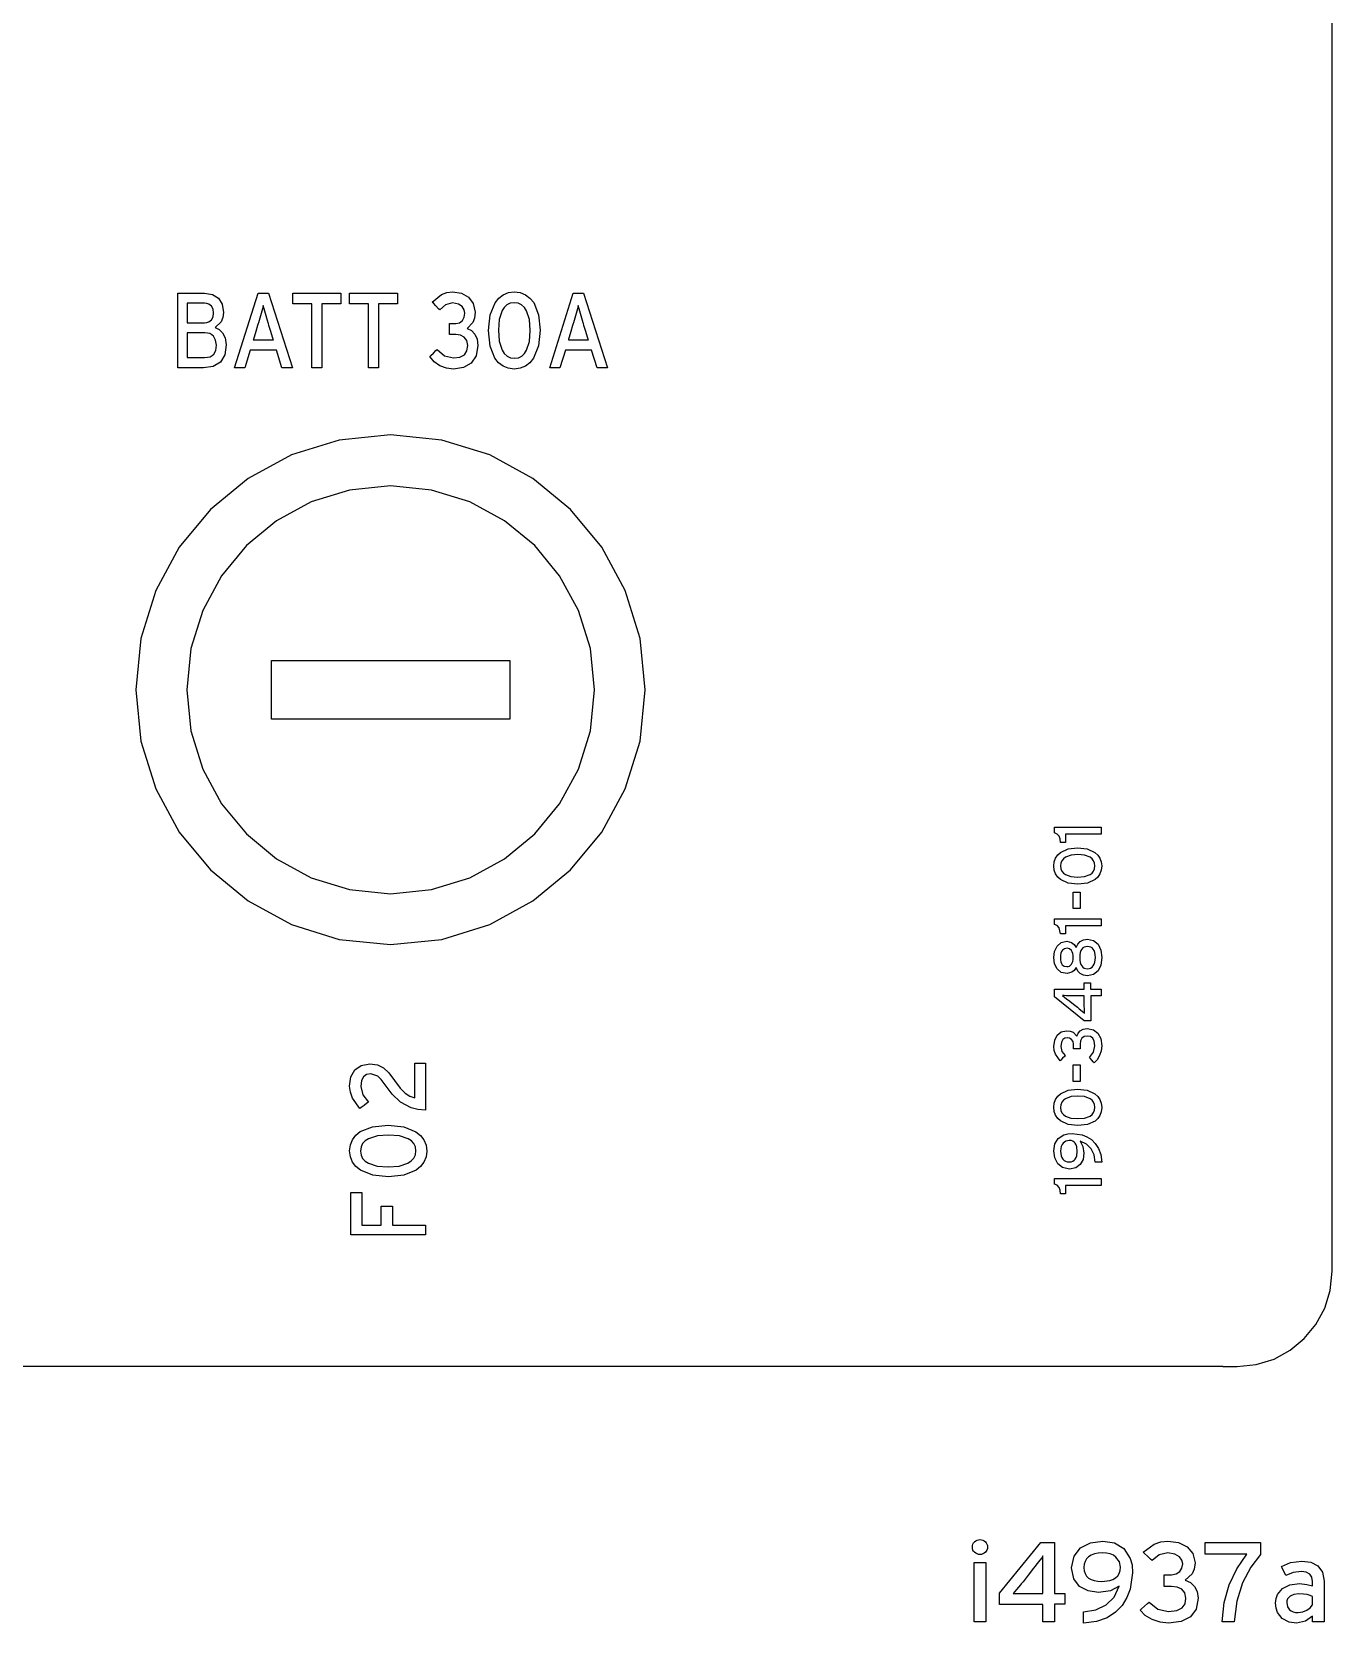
# Model space of a CAD drawing. Extents: x 0.2 to 17.5, y 0.2 to 4.9.
# Drawn here: x 15.568 to 17.477, y 0.202 to 2.538 of the extents above; entities that cross this region are included whole.
import ezdxf

# ---------------------------------------------------------------- set-up
doc = ezdxf.new("R2010")
doc.units = 0
doc.header["$MEASUREMENT"] = 0
doc.layers.get('0').update_dxf_attribs({"linetype": 'CONTINUOUS'})
doc.layers.add('DWG', color=7, linetype='CONTINUOUS')

msp = doc.modelspace()

# ---------------------------------------------------------------- linework, layer by layer
at = {"color": 7}
for p, q in [((17.4771, 0.7189), (17.4771, 4.734)), ((15.9197, 1.6154), (16.2699, 1.6154)), ((15.9197, 1.5289), (15.9197, 1.6154)), ((16.2699, 1.6154), (16.2699, 1.5289)), ((16.2699, 1.5289), (15.9197, 1.5289)), ((17.2567, 0.5788), (0.4077, 0.5788)), ((17.3167, 0.5788), (17.2567, 0.5788)), ((17.3167, 0.5788), (17.3374, 0.5788))]:
    msp.add_line(p, q, dxfattribs=at)
for points in [[(15.8203, 2.0447), (15.8187, 2.0447), (15.8144, 2.0447), (15.8013, 2.0447), (15.7883, 2.0447), (15.784, 2.0447), (15.7823, 2.0447), (15.7823, 2.0459), (15.7823, 2.0494), (15.7823, 2.0618), (15.7823, 2.0794), (15.7823, 2.0996), (15.7823, 2.1198), (15.7823, 2.1374), (15.7823, 2.1498), (15.7823, 2.1533), (15.7823, 2.1545), (15.784, 2.1545), (15.7885, 2.1545), (15.802, 2.1545), (15.8155, 2.1545), (15.82, 2.1545), (15.8217, 2.1545), (15.8332, 2.1527), (15.8419, 2.1473), (15.8475, 2.1384), (15.8495, 2.1261), (15.8485, 2.1185), (15.8459, 2.1124), (15.8373, 2.104), (15.843, 2.1012), (15.8482, 2.0961), (15.852, 2.0887), (15.8535, 2.0786), (15.8513, 2.0638), (15.8448, 2.0532), (15.8344, 2.0468), (15.8203, 2.0447)], [(16.1869, 2.043), (16.1767, 2.0442), (16.167, 2.0478), (16.1586, 2.0536), (16.1523, 2.0613), (16.154, 2.0629), (16.1577, 2.0665), (16.1614, 2.0702), (16.1631, 2.0718), (16.174, 2.0624), (16.1869, 2.0593), (16.1966, 2.0605), (16.2031, 2.0641), (16.2067, 2.0698), (16.2079, 2.0776), (16.2066, 2.0848), (16.2029, 2.0899), (16.1973, 2.0929), (16.1903, 2.0938), (16.1814, 2.0938), (16.1814, 2.0963), (16.1814, 2.1018), (16.1814, 2.1073), (16.1814, 2.1098), (16.1903, 2.1098), (16.1961, 2.111), (16.2003, 2.1142), (16.2029, 2.1191), (16.2038, 2.125), (16.203, 2.1299), (16.2, 2.1348), (16.1945, 2.1385), (16.1858, 2.14), (16.1755, 2.1373), (16.1669, 2.1298), (16.1652, 2.1316), (16.1614, 2.1356), (16.1577, 2.1395), (16.156, 2.1413), (16.1695, 2.1525), (16.1773, 2.1553), (16.1858, 2.1562), (16.1987, 2.1543), (16.2092, 2.1486), (16.2162, 2.1392), (16.2187, 2.1264), (16.2178, 2.1178), (16.2154, 2.1112), (16.2072, 2.1027), (16.2135, 2.0994), (16.2184, 2.0941), (16.2217, 2.0868), (16.2228, 2.0776), (16.2203, 2.0626), (16.2132, 2.0518), (16.2019, 2.0452), (16.1869, 2.043)], [(16.2764, 2.043), (16.2675, 2.0441), (16.2599, 2.0472), (16.2533, 2.0521), (16.248, 2.0588), (16.2408, 2.0767), (16.2384, 2.0996), (16.2409, 2.1225), (16.2481, 2.1404), (16.2535, 2.1471), (16.26, 2.1521), (16.2676, 2.1552), (16.2764, 2.1562), (16.2852, 2.1552), (16.2929, 2.1521), (16.2994, 2.1472), (16.3048, 2.1406), (16.312, 2.1228), (16.3144, 2.0999), (16.3119, 2.077), (16.3047, 2.059), (16.2993, 2.0522), (16.2928, 2.0472), (16.2851, 2.0441), (16.2764, 2.043)], [(15.8217, 2.1396), (15.8206, 2.1396), (15.8176, 2.1396), (15.8088, 2.1396), (15.7999, 2.1396), (15.797, 2.1396), (15.7959, 2.1396), (15.7959, 2.1384), (15.7959, 2.1352), (15.7959, 2.1306), (15.7959, 2.1254), (15.7959, 2.1202), (15.7959, 2.1156), (15.7959, 2.1124), (15.7959, 2.1111), (15.797, 2.1111), (15.7999, 2.1111), (15.8088, 2.1111), (15.8176, 2.1111), (15.8206, 2.1111), (15.8217, 2.1111), (15.825, 2.1114), (15.8277, 2.1123), (15.8318, 2.1154), (15.8342, 2.1199), (15.8349, 2.125), (15.8342, 2.1308), (15.8318, 2.1354), (15.8277, 2.1385), (15.825, 2.1393), (15.8217, 2.1396)], [(15.9149, 2.1108), (15.911, 2.1247), (15.9091, 2.1314), (15.9078, 2.1362), (15.9066, 2.1314), (15.9049, 2.1248), (15.9007, 2.1108), (15.9004, 2.1097), (15.8995, 2.1069), (15.8969, 2.0983), (15.8944, 2.0896), (15.8935, 2.0868), (15.8932, 2.0857), (15.8945, 2.0857), (15.8978, 2.0857), (15.908, 2.0857), (15.9181, 2.0857), (15.9214, 2.0857), (15.9227, 2.0857), (15.9224, 2.0868), (15.9215, 2.0896), (15.9188, 2.0983), (15.9161, 2.1069), (15.9153, 2.1097), (15.9149, 2.1108)], [(16.2764, 2.1403), (16.2705, 2.1395), (16.2656, 2.1372), (16.2615, 2.1336), (16.2583, 2.1288), (16.2543, 2.116), (16.253, 2.0999), (16.2543, 2.0838), (16.2585, 2.0708), (16.2617, 2.0658), (16.2657, 2.0621), (16.2706, 2.0597), (16.2764, 2.0589), (16.2823, 2.0597), (16.2872, 2.062), (16.2912, 2.0657), (16.2944, 2.0706), (16.2985, 2.0835), (16.2998, 2.0996), (16.2985, 2.1157), (16.2943, 2.1286), (16.2911, 2.1335), (16.287, 2.1372), (16.2822, 2.1395), (16.2764, 2.1403)], [(16.3774, 2.1108), (16.3735, 2.1247), (16.3716, 2.1314), (16.3703, 2.1362), (16.3691, 2.1314), (16.3674, 2.1248), (16.3632, 2.1108), (16.3629, 2.1097), (16.362, 2.1069), (16.3595, 2.0983), (16.3569, 2.0896), (16.356, 2.0868), (16.3557, 2.0857), (16.357, 2.0857), (16.3603, 2.0857), (16.3705, 2.0857), (16.3806, 2.0857), (16.384, 2.0857), (16.3852, 2.0857), (16.3849, 2.0868), (16.384, 2.0896), (16.3813, 2.0983), (16.3786, 2.1069), (16.3778, 2.1097), (16.3774, 2.1108)], [(15.822, 2.0962), (15.8209, 2.0962), (15.8179, 2.0962), (15.809, 2.0962), (15.8, 2.0962), (15.797, 2.0962), (15.7959, 2.0962), (15.7959, 2.0947), (15.7959, 2.0905), (15.7959, 2.0847), (15.7959, 2.0781), (15.7959, 2.0714), (15.7959, 2.0656), (15.7959, 2.0615), (15.7959, 2.0599), (15.797, 2.0599), (15.7999, 2.0599), (15.8088, 2.0599), (15.8176, 2.0599), (15.8206, 2.0599), (15.8217, 2.0599), (15.826, 2.0603), (15.8297, 2.0612), (15.8327, 2.0628), (15.835, 2.0649), (15.838, 2.0705), (15.839, 2.0779), (15.8378, 2.0856), (15.8346, 2.0914), (15.8321, 2.0935), (15.8292, 2.095), (15.8259, 2.0959), (15.822, 2.0962)], [(16.0946, 1.1983), (16.17, 1.2059), (16.2402, 1.2277), (16.3037, 1.2622), (16.3591, 1.3079), (16.4048, 1.3632), (16.4392, 1.4268), (16.461, 1.497), (16.4686, 1.5723), (16.461, 1.6477), (16.4392, 1.7179), (16.4048, 1.7814), (16.3591, 1.8368), (16.3037, 1.8825), (16.2402, 1.9169), (16.17, 1.9387), (16.0946, 1.9463), (16.0193, 1.9387), (15.9491, 1.9169), (15.8855, 1.8825), (15.8302, 1.8368), (15.7845, 1.7814), (15.75, 1.7179), (15.7282, 1.6477), (15.7206, 1.5723), (15.7282, 1.497), (15.75, 1.4268), (15.7845, 1.3632), (15.8302, 1.3079), (15.8855, 1.2622), (15.9491, 1.2277), (16.0193, 1.2059), (16.0946, 1.1983), (16.0946, 1.1983), (16.0946, 1.1983)], [(16.0946, 1.2729), (16.155, 1.279), (16.2112, 1.2964), (16.2621, 1.324), (16.3064, 1.3606), (16.3429, 1.4049), (16.3705, 1.4557), (16.388, 1.512), (16.394, 1.5723), (16.388, 1.6326), (16.3705, 1.6887), (16.3429, 1.7395), (16.3064, 1.7838), (16.2621, 1.8203), (16.2112, 1.8479), (16.155, 1.8653), (16.0946, 1.8714), (16.0344, 1.8653), (15.9782, 1.8479), (15.9274, 1.8203), (15.8832, 1.7838), (15.8466, 1.7395), (15.8191, 1.6887), (15.8016, 1.6326), (15.7956, 1.5723), (15.8016, 1.512), (15.8191, 1.4557), (15.8466, 1.4049), (15.8832, 1.3606), (15.9274, 1.324), (15.9782, 1.2964), (16.0344, 1.279), (16.0946, 1.2729), (16.0946, 1.2729), (16.0946, 1.2729)], [(17.1377, 1.3601), (17.1354, 1.3601), (17.1295, 1.3601), (17.1211, 1.3601), (17.1115, 1.3601), (17.102, 1.3601), (17.0936, 1.3601), (17.0877, 1.3601), (17.0854, 1.3601), (17.0854, 1.3582), (17.0854, 1.3541), (17.0854, 1.3501), (17.0854, 1.3482), (17.0843, 1.3482), (17.0819, 1.3482), (17.0794, 1.3482), (17.0783, 1.3482), (17.0777, 1.3532), (17.0761, 1.3573), (17.0734, 1.3604), (17.0695, 1.3621), (17.0695, 1.3634), (17.0695, 1.3663), (17.0695, 1.3693), (17.0695, 1.3706), (17.0703, 1.3706), (17.0724, 1.3706), (17.0801, 1.3706), (17.0911, 1.3706), (17.1036, 1.3706), (17.1161, 1.3706), (17.127, 1.3706), (17.1347, 1.3706), (17.1369, 1.3706), (17.1377, 1.3706), (17.1377, 1.3689), (17.1377, 1.3653), (17.1377, 1.3617), (17.1377, 1.3601)], [(17.1387, 1.3136), (17.138, 1.3074), (17.1361, 1.302), (17.1331, 1.2974), (17.129, 1.2936), (17.1179, 1.2885), (17.1037, 1.2868), (17.0895, 1.2885), (17.0784, 1.2936), (17.0742, 1.2974), (17.0711, 1.302), (17.0691, 1.3074), (17.0685, 1.3136), (17.0691, 1.3198), (17.0711, 1.3252), (17.0742, 1.3298), (17.0783, 1.3336), (17.0894, 1.3387), (17.1034, 1.3404), (17.1176, 1.3386), (17.1288, 1.3335), (17.133, 1.3297), (17.1361, 1.3251), (17.138, 1.3197), (17.1387, 1.3136)], [(17.0783, 1.3136), (17.0788, 1.3095), (17.0802, 1.306), (17.0825, 1.3031), (17.0855, 1.3009), (17.0935, 1.2979), (17.1034, 1.297), (17.1135, 1.2979), (17.1216, 1.3009), (17.1246, 1.3031), (17.1269, 1.306), (17.1283, 1.3095), (17.1288, 1.3136), (17.1283, 1.3177), (17.1269, 1.3212), (17.1247, 1.3241), (17.1216, 1.3264), (17.1137, 1.3293), (17.1037, 1.3302), (17.0938, 1.3293), (17.0857, 1.3264), (17.0826, 1.3241), (17.0803, 1.3212), (17.0788, 1.3177), (17.0783, 1.3136)], [(17.1377, 1.2258), (17.1354, 1.2258), (17.1295, 1.2258), (17.1211, 1.2258), (17.1115, 1.2258), (17.102, 1.2258), (17.0936, 1.2258), (17.0877, 1.2258), (17.0854, 1.2258), (17.0854, 1.2239), (17.0854, 1.2199), (17.0854, 1.2158), (17.0854, 1.2139), (17.0843, 1.2139), (17.0819, 1.2139), (17.0794, 1.2139), (17.0783, 1.2139), (17.0761, 1.2229), (17.0734, 1.226), (17.0695, 1.2278), (17.0695, 1.2291), (17.0695, 1.2319), (17.0695, 1.2347), (17.0695, 1.236), (17.0703, 1.236), (17.0724, 1.236), (17.0801, 1.236), (17.0911, 1.236), (17.1036, 1.236), (17.1161, 1.236), (17.127, 1.236), (17.1347, 1.236), (17.1369, 1.236), (17.1377, 1.236), (17.1377, 1.2344), (17.1377, 1.2309), (17.1377, 1.2274), (17.1377, 1.2258)], [(17.1387, 1.179), (17.1373, 1.168), (17.1333, 1.1597), (17.1268, 1.1544), (17.118, 1.1525), (17.1121, 1.1533), (17.1073, 1.1556), (17.1036, 1.1594), (17.101, 1.1648), (17.0983, 1.1603), (17.0948, 1.1575), (17.0878, 1.1556), (17.0792, 1.1574), (17.0732, 1.1625), (17.0696, 1.17), (17.0685, 1.1793), (17.0696, 1.1882), (17.0731, 1.1958), (17.0791, 1.2011), (17.0875, 1.2031), (17.0946, 1.2012), (17.0982, 1.1984), (17.101, 1.1939), (17.1036, 1.199), (17.1072, 1.2028), (17.112, 1.2053), (17.118, 1.2061), (17.1268, 1.2042), (17.1333, 1.1988), (17.1373, 1.1902), (17.1387, 1.179)], [(17.078, 1.1793), (17.0782, 1.1758), (17.0787, 1.1729), (17.0796, 1.1706), (17.0808, 1.1687), (17.0822, 1.1674), (17.0838, 1.1665), (17.0875, 1.1658), (17.0894, 1.166), (17.0912, 1.1667), (17.0929, 1.1678), (17.0943, 1.1694), (17.0954, 1.1713), (17.0962, 1.1736), (17.0968, 1.1763), (17.097, 1.1793), (17.0968, 1.1824), (17.0962, 1.1852), (17.0954, 1.1875), (17.0943, 1.1894), (17.0914, 1.192), (17.0878, 1.1929), (17.0841, 1.1922), (17.0825, 1.1912), (17.081, 1.1898), (17.0797, 1.1879), (17.0788, 1.1856), (17.0782, 1.1827), (17.078, 1.1793)], [(17.1065, 1.1793), (17.1067, 1.1754), (17.1073, 1.172), (17.1082, 1.1692), (17.1095, 1.1668), (17.1111, 1.165), (17.113, 1.1637), (17.1176, 1.1627), (17.1202, 1.163), (17.1225, 1.1638), (17.1245, 1.1652), (17.1263, 1.1671), (17.1276, 1.1695), (17.1287, 1.1723), (17.1293, 1.1756), (17.1295, 1.1793), (17.1293, 1.1831), (17.1287, 1.1865), (17.1277, 1.1893), (17.1263, 1.1915), (17.1246, 1.1933), (17.1227, 1.1946), (17.118, 1.1956), (17.1132, 1.1946), (17.1112, 1.1934), (17.1096, 1.1917), (17.1082, 1.1894), (17.1073, 1.1866), (17.1067, 1.1832), (17.1065, 1.1793)], [(17.0892, 1.1173), (17.0899, 1.1167), (17.0918, 1.1152), (17.0975, 1.1107), (17.1032, 1.1061), (17.1051, 1.1046), (17.1058, 1.1041), (17.1101, 1.1007), (17.1136, 1.0976), (17.1135, 1.0998), (17.1134, 1.1027), (17.1132, 1.1088), (17.1132, 1.1094), (17.1132, 1.111), (17.1132, 1.1159), (17.1132, 1.1208), (17.1132, 1.1224), (17.1132, 1.123), (17.1124, 1.123), (17.1102, 1.123), (17.1034, 1.123), (17.0966, 1.123), (17.0944, 1.123), (17.0936, 1.123), (17.0868, 1.1232), (17.0836, 1.1233), (17.081, 1.1234), (17.0847, 1.1207), (17.0892, 1.1173)], [(17.1387, 1.0495), (17.1379, 1.0421), (17.1357, 1.0352), (17.1322, 1.0292), (17.1275, 1.0247), (17.1264, 1.0259), (17.1241, 1.0286), (17.1218, 1.0313), (17.1207, 1.0325), (17.1266, 1.0402), (17.1285, 1.0495), (17.1278, 1.0563), (17.1256, 1.0608), (17.1221, 1.0633), (17.1173, 1.064), (17.1129, 1.0631), (17.1097, 1.0606), (17.1078, 1.0568), (17.1071, 1.0518), (17.1071, 1.0508), (17.1071, 1.0486), (17.1071, 1.0464), (17.1071, 1.0454), (17.1056, 1.0454), (17.1022, 1.0454), (17.0988, 1.0454), (17.0973, 1.0454), (17.0973, 1.0464), (17.0973, 1.0486), (17.0973, 1.0508), (17.0973, 1.0518), (17.0966, 1.0559), (17.0946, 1.0589), (17.0916, 1.0607), (17.0878, 1.0613), (17.0848, 1.0608), (17.0818, 1.0587), (17.0796, 1.0548), (17.0787, 1.0484), (17.0803, 1.0412), (17.0851, 1.0352), (17.0839, 1.034), (17.0814, 1.0313), (17.0788, 1.0286), (17.0776, 1.0274), (17.0709, 1.0371), (17.0691, 1.0427), (17.0685, 1.0488), (17.0697, 1.0578), (17.0734, 1.0651), (17.0792, 1.0701), (17.0871, 1.0718), (17.0925, 1.0712), (17.0966, 1.0696), (17.1021, 1.0637), (17.104, 1.0682), (17.1071, 1.0717), (17.1116, 1.0741), (17.1173, 1.0749), (17.1265, 1.0732), (17.1332, 1.0682), (17.1373, 1.0602), (17.1387, 1.0495)], [(16.1462, 0.9552), (16.1349, 0.9563), (16.1251, 0.9587), (16.1093, 0.9669), (16.097, 0.9785), (16.0868, 0.9922), (16.0809, 1.0001), (16.0758, 1.0051), (16.0655, 1.0084), (16.0595, 1.0074), (16.055, 1.0042), (16.0522, 0.9986), (16.0512, 0.9901), (16.0541, 0.9777), (16.0621, 0.9667), (16.0601, 0.9653), (16.0558, 0.9622), (16.0515, 0.959), (16.0495, 0.9576), (16.0386, 0.9729), (16.0357, 0.9816), (16.0346, 0.9905), (16.0365, 1.004), (16.042, 1.0142), (16.0514, 1.0207), (16.0645, 1.023), (16.0756, 1.0216), (16.0845, 1.0173), (16.0923, 1.0099), (16.1004, 0.9989), (16.1087, 0.9875), (16.116, 0.98), (16.1229, 0.9755), (16.1302, 0.9732), (16.1302, 0.9754), (16.1302, 0.9811), (16.1302, 0.9986), (16.1302, 1.0161), (16.1302, 1.0218), (16.1302, 1.024), (16.1327, 1.024), (16.1382, 1.024), (16.1437, 1.024), (16.1462, 1.024), (16.1462, 1.0211), (16.1462, 1.0133), (16.1462, 0.9896), (16.1462, 0.966), (16.1462, 0.9582), (16.1462, 0.9552)], [(17.1387, 0.9589), (17.138, 0.9528), (17.1361, 0.9475), (17.1331, 0.943), (17.129, 0.9392), (17.1179, 0.9342), (17.1037, 0.9325), (17.0895, 0.9342), (17.0784, 0.9393), (17.0742, 0.943), (17.0711, 0.9476), (17.0691, 0.9531), (17.0685, 0.9593), (17.0691, 0.9655), (17.0711, 0.9709), (17.0742, 0.9755), (17.0783, 0.9793), (17.0894, 0.9844), (17.1034, 0.9861), (17.1176, 0.9843), (17.1288, 0.9791), (17.133, 0.9753), (17.1361, 0.9706), (17.138, 0.9652), (17.1387, 0.9589)], [(17.0783, 0.9589), (17.0788, 0.9548), (17.0802, 0.9514), (17.0825, 0.9486), (17.0855, 0.9463), (17.0935, 0.9435), (17.1034, 0.9427), (17.1135, 0.9436), (17.1216, 0.9465), (17.1246, 0.9488), (17.1269, 0.9517), (17.1283, 0.9551), (17.1288, 0.9593), (17.1283, 0.9634), (17.1269, 0.9669), (17.1247, 0.9697), (17.1216, 0.972), (17.1137, 0.975), (17.1037, 0.9759), (17.0938, 0.975), (17.0857, 0.972), (17.0826, 0.9697), (17.0803, 0.9667), (17.0788, 0.9632), (17.0783, 0.9589)], [(16.1479, 0.8952), (16.1468, 0.8864), (16.1437, 0.8788), (16.1388, 0.8723), (16.1322, 0.8669), (16.1144, 0.8597), (16.0916, 0.8572), (16.0685, 0.8597), (16.0505, 0.867), (16.0438, 0.8724), (16.0388, 0.8789), (16.0357, 0.8867), (16.0346, 0.8955), (16.0357, 0.9042), (16.0387, 0.9118), (16.0437, 0.9183), (16.0503, 0.9236), (16.0682, 0.9308), (16.0912, 0.9332), (16.1141, 0.9307), (16.132, 0.9235), (16.1387, 0.9181), (16.1437, 0.9116), (16.1468, 0.9039), (16.1479, 0.8952)], [(16.0506, 0.8952), (16.0514, 0.8893), (16.0537, 0.8844), (16.0573, 0.8803), (16.0622, 0.8771), (16.0752, 0.8731), (16.0912, 0.8718), (16.1073, 0.8731), (16.1202, 0.8773), (16.1251, 0.8806), (16.1288, 0.8847), (16.1311, 0.8896), (16.1319, 0.8955), (16.1311, 0.9013), (16.1289, 0.9061), (16.1252, 0.9101), (16.1204, 0.9133), (16.1076, 0.9173), (16.0916, 0.9186), (16.0753, 0.9173), (16.0623, 0.9132), (16.0574, 0.91), (16.0537, 0.906), (16.0514, 0.9011), (16.0506, 0.8952)], [(17.1387, 0.8789), (17.1372, 0.8789), (17.1339, 0.8789), (17.1307, 0.8789), (17.1292, 0.8789), (17.1275, 0.8897), (17.1232, 0.8985), (17.1165, 0.9053), (17.1071, 0.9098), (17.1112, 0.902), (17.1126, 0.8918), (17.1113, 0.8829), (17.1073, 0.8756), (17.1007, 0.8706), (17.0912, 0.8687), (17.0814, 0.8708), (17.0742, 0.8765), (17.0699, 0.885), (17.0685, 0.8955), (17.07, 0.9055), (17.0748, 0.9136), (17.0832, 0.919), (17.0889, 0.9204), (17.0956, 0.921), (17.1098, 0.9189), (17.1169, 0.9161), (17.1235, 0.912), (17.1293, 0.9064), (17.134, 0.8991), (17.1373, 0.89), (17.1387, 0.8789)], [(17.0783, 0.8952), (17.0785, 0.8915), (17.0792, 0.8883), (17.0803, 0.8855), (17.0818, 0.8833), (17.0836, 0.8815), (17.0858, 0.8803), (17.0882, 0.8795), (17.0909, 0.8792), (17.0938, 0.8795), (17.0963, 0.8803), (17.0983, 0.8816), (17.1, 0.8833), (17.1012, 0.8855), (17.1021, 0.8881), (17.1027, 0.8945), (17.102, 0.9013), (17.1011, 0.9041), (17.0998, 0.9065), (17.0982, 0.9083), (17.0961, 0.9097), (17.0937, 0.9105), (17.0909, 0.9108), (17.0862, 0.9098), (17.0822, 0.9068), (17.0806, 0.9046), (17.0794, 0.9019), (17.0786, 0.8988), (17.0783, 0.8952)], [(17.1377, 0.8447), (17.1354, 0.8447), (17.1295, 0.8447), (17.1211, 0.8447), (17.1115, 0.8447), (17.102, 0.8447), (17.0936, 0.8447), (17.0877, 0.8447), (17.0854, 0.8447), (17.0854, 0.8428), (17.0854, 0.8386), (17.0854, 0.8344), (17.0854, 0.8325), (17.0843, 0.8325), (17.0819, 0.8325), (17.0794, 0.8325), (17.0783, 0.8325), (17.0777, 0.8375), (17.0761, 0.8417), (17.0734, 0.8449), (17.0695, 0.8467), (17.0695, 0.848), (17.0695, 0.8508), (17.0695, 0.8536), (17.0695, 0.8548), (17.0703, 0.8548), (17.0724, 0.8548), (17.0801, 0.8548), (17.0911, 0.8548), (17.1036, 0.8548), (17.1161, 0.8548), (17.127, 0.8548), (17.1347, 0.8548), (17.1369, 0.8548), (17.1377, 0.8548), (17.1377, 0.8532), (17.1377, 0.8497), (17.1377, 0.8462), (17.1377, 0.8447)], [(17.3374, 0.5788), (17.3656, 0.5817), (17.3918, 0.5898), (17.4156, 0.6027), (17.4362, 0.6198), (17.4533, 0.6406), (17.4661, 0.6644), (17.4742, 0.6906), (17.4771, 0.7189), (17.4771, 0.7189)]]:
    msp.add_lwpolyline(points, dxfattribs=at)
for points in [[(15.9353, 2.0447), (15.9271, 2.0708), (15.8888, 2.0708), (15.8807, 2.0447), (15.8657, 2.0447), (15.9003, 2.1545), (15.9156, 2.1545), (15.9505, 2.0447)], [(15.9936, 2.1386), (15.9936, 2.0447), (15.9793, 2.0447), (15.9793, 2.1386), (15.9512, 2.1386), (15.9512, 2.1545), (16.0217, 2.1545), (16.0217, 2.1386)], [(16.077, 2.1386), (16.077, 2.0447), (16.0624, 2.0447), (16.0624, 2.1386), (16.0346, 2.1386), (16.0346, 2.1545), (16.1051, 2.1545), (16.1051, 2.1386)], [(16.3978, 2.0447), (16.3896, 2.0708), (16.3513, 2.0708), (16.3432, 2.0447), (16.3283, 2.0447), (16.3628, 2.1545), (16.3781, 2.1545), (16.413, 2.0447)], [(17.1071, 1.2512), (17.097, 1.2512), (17.097, 1.2753), (17.1071, 1.2753)], [(17.1224, 1.1329), (17.1377, 1.1329), (17.1377, 1.123), (17.1227, 1.123), (17.1227, 1.0861), (17.1129, 1.0861), (17.0695, 1.1214), (17.0695, 1.1329), (17.1132, 1.1329), (17.1132, 1.142), (17.1224, 1.142)], [(17.1071, 0.9972), (17.097, 0.9972), (17.097, 1.0217), (17.1071, 1.0217)], [(16.0526, 0.7863), (16.0811, 0.7863), (16.0811, 0.8141), (16.0973, 0.8141), (16.0973, 0.7863), (16.1462, 0.7863), (16.1462, 0.7721), (16.0363, 0.7721), (16.0363, 0.8341), (16.0526, 0.8341)]]:
    msp.add_lwpolyline(points, close=True, dxfattribs=at)
at = {"layer": 'DWG', "color": 7}
for points in [[(16.96, 0.3028), (16.9577, 0.303), (16.9557, 0.3037), (16.9538, 0.3047), (16.9521, 0.3061), (16.9507, 0.3077), (16.9497, 0.3095), (16.949, 0.3115), (16.9488, 0.3137), (16.949, 0.3159), (16.9497, 0.318), (16.9507, 0.3199), (16.9521, 0.3215), (16.9538, 0.3229), (16.9557, 0.324), (16.9577, 0.3246), (16.96, 0.3248), (16.9622, 0.3246), (16.9643, 0.324), (16.9662, 0.3229), (16.9679, 0.3215), (16.9692, 0.3199), (16.9703, 0.318), (16.9709, 0.3159), (16.9712, 0.3137), (16.9709, 0.3115), (16.9703, 0.3095), (16.9692, 0.3077), (16.9679, 0.3061), (16.9662, 0.3047), (16.9643, 0.3037), (16.9622, 0.303), (16.96, 0.3028)], [(17.1119, 0.2021), (17.1119, 0.2047), (17.1119, 0.2104), (17.1119, 0.2161), (17.1119, 0.2187), (17.1303, 0.2216), (17.1454, 0.2289), (17.1568, 0.2405), (17.1644, 0.2563), (17.1515, 0.2494), (17.1339, 0.2472), (17.1188, 0.2494), (17.1062, 0.2561), (17.0977, 0.2674), (17.0946, 0.2835), (17.0981, 0.3003), (17.1078, 0.3125), (17.1223, 0.32), (17.1404, 0.3225), (17.1575, 0.3198), (17.1714, 0.3116), (17.1807, 0.2971), (17.1832, 0.2875), (17.1841, 0.276), (17.1806, 0.2518), (17.1758, 0.2397), (17.1687, 0.2282), (17.159, 0.2182), (17.1465, 0.2101), (17.1309, 0.2045), (17.1119, 0.2021)], [(17.1397, 0.3055), (17.1335, 0.3051), (17.128, 0.304), (17.1234, 0.3021), (17.1195, 0.2996), (17.1165, 0.2965), (17.1143, 0.2928), (17.113, 0.2885), (17.1126, 0.2838), (17.113, 0.2789), (17.1143, 0.2748), (17.1165, 0.2713), (17.1194, 0.2684), (17.1232, 0.2662), (17.1277, 0.2647), (17.133, 0.2638), (17.139, 0.2635), (17.1505, 0.2648), (17.1552, 0.2664), (17.1591, 0.2687), (17.1623, 0.2716), (17.1646, 0.2752), (17.166, 0.2794), (17.1665, 0.2842), (17.1648, 0.2922), (17.1597, 0.299), (17.1559, 0.3017), (17.1513, 0.3038), (17.1459, 0.3051), (17.1397, 0.3055)], [(17.237, 0.2021), (17.2246, 0.2034), (17.2128, 0.2073), (17.2026, 0.2134), (17.195, 0.2214), (17.197, 0.2232), (17.2016, 0.2272), (17.2061, 0.2311), (17.2082, 0.233), (17.2213, 0.2227), (17.237, 0.2194), (17.2488, 0.2207), (17.2567, 0.2245), (17.2611, 0.2305), (17.2624, 0.2387), (17.2608, 0.2464), (17.2563, 0.2518), (17.2496, 0.255), (17.2411, 0.256), (17.2302, 0.256), (17.2302, 0.2587), (17.2302, 0.2645), (17.2302, 0.2703), (17.2302, 0.273), (17.2411, 0.273), (17.2482, 0.2743), (17.2535, 0.2778), (17.2566, 0.283), (17.2577, 0.2892), (17.2566, 0.2944), (17.253, 0.2996), (17.2462, 0.3036), (17.2356, 0.3052), (17.2231, 0.3023), (17.2126, 0.2943), (17.2106, 0.2962), (17.2061, 0.3004), (17.2017, 0.3046), (17.1997, 0.3065), (17.2159, 0.3183), (17.2254, 0.3214), (17.236, 0.3225), (17.2515, 0.3203), (17.2641, 0.3142), (17.2726, 0.3042), (17.2757, 0.2906), (17.2746, 0.2814), (17.2716, 0.2744), (17.2614, 0.2652), (17.2691, 0.2617), (17.2751, 0.2561), (17.279, 0.2484), (17.2804, 0.2387), (17.2774, 0.2228), (17.2689, 0.2114), (17.2552, 0.2044), (17.237, 0.2021)], [(17.3333, 0.2041), (17.3306, 0.2041), (17.3245, 0.2041), (17.3184, 0.2041), (17.3157, 0.2041), (17.3185, 0.2326), (17.3258, 0.2583), (17.3369, 0.2817), (17.3516, 0.3035), (17.349, 0.3035), (17.3421, 0.3035), (17.3211, 0.3035), (17.3001, 0.3035), (17.2932, 0.3035), (17.2906, 0.3035), (17.2906, 0.3061), (17.2906, 0.312), (17.2906, 0.3178), (17.2906, 0.3204), (17.2941, 0.3204), (17.3033, 0.3204), (17.3313, 0.3204), (17.3592, 0.3204), (17.3685, 0.3204), (17.372, 0.3204), (17.372, 0.3177), (17.372, 0.3116), (17.372, 0.3056), (17.372, 0.3028), (17.3577, 0.2841), (17.3455, 0.2613), (17.3369, 0.2346), (17.3333, 0.2041)], [(17.042, 0.2872), (17.0411, 0.286), (17.0385, 0.2827), (17.0308, 0.2728), (17.0232, 0.2629), (17.0206, 0.2596), (17.0197, 0.2584), (17.0137, 0.2513), (17.0085, 0.2455), (17.0123, 0.2455), (17.0172, 0.2455), (17.0275, 0.2455), (17.0285, 0.2455), (17.0313, 0.2455), (17.0398, 0.2455), (17.0483, 0.2455), (17.0511, 0.2455), (17.0522, 0.2455), (17.0522, 0.247), (17.0522, 0.2508), (17.0522, 0.2626), (17.0522, 0.2744), (17.0522, 0.2783), (17.0522, 0.2797), (17.0524, 0.2911), (17.0525, 0.2967), (17.0525, 0.3008), (17.0506, 0.2982), (17.0479, 0.2947), (17.042, 0.2872)], [(17.4483, 0.2041), (17.4483, 0.2055), (17.4483, 0.2084), (17.4483, 0.2113), (17.4483, 0.2126), (17.4378, 0.2051), (17.4245, 0.2021), (17.4137, 0.2037), (17.4039, 0.2088), (17.3968, 0.218), (17.3947, 0.2242), (17.394, 0.2316), (17.3947, 0.2385), (17.3966, 0.2443), (17.404, 0.2532), (17.415, 0.2584), (17.4289, 0.2601), (17.4399, 0.2591), (17.4483, 0.2567), (17.4483, 0.2631), (17.4472, 0.2695), (17.4441, 0.2741), (17.439, 0.2771), (17.432, 0.278), (17.4197, 0.2767), (17.4089, 0.2723), (17.4079, 0.2744), (17.4057, 0.2789), (17.4035, 0.2834), (17.4025, 0.2855), (17.4159, 0.2913), (17.4323, 0.2933), (17.4458, 0.2915), (17.4561, 0.2861), (17.4628, 0.2769), (17.4652, 0.2638), (17.4652, 0.2612), (17.4652, 0.2545), (17.4652, 0.234), (17.4652, 0.2135), (17.4652, 0.2067), (17.4652, 0.2041), (17.4626, 0.2041), (17.4567, 0.2041), (17.4509, 0.2041), (17.4483, 0.2041)], [(17.4483, 0.2414), (17.4446, 0.2429), (17.4402, 0.2441), (17.4348, 0.2449), (17.4282, 0.2452), (17.4209, 0.2442), (17.4152, 0.2416), (17.4116, 0.2376), (17.4106, 0.2351), (17.4103, 0.2323), (17.4114, 0.2263), (17.4146, 0.2217), (17.417, 0.22), (17.4199, 0.2187), (17.4233, 0.218), (17.4272, 0.2177), (17.4339, 0.2187), (17.4398, 0.2213), (17.4447, 0.2248), (17.4483, 0.2289), (17.4483, 0.2294), (17.4483, 0.2308), (17.4483, 0.2352), (17.4483, 0.2395), (17.4483, 0.2409), (17.4483, 0.2414)]]:
    msp.add_lwpolyline(points, dxfattribs=at)
for points in [[(17.0692, 0.2302), (17.0692, 0.2041), (17.0522, 0.2041), (17.0522, 0.2296), (16.9888, 0.2296), (16.9888, 0.2462), (17.0492, 0.3204), (17.0692, 0.3204), (17.0692, 0.2455), (17.0844, 0.2455), (17.0844, 0.2302)], [(16.9515, 0.2041), (16.9515, 0.2913), (16.9685, 0.2913), (16.9685, 0.2041)]]:
    msp.add_lwpolyline(points, close=True, dxfattribs=at)

doc.saveas('drawing.dxf')
